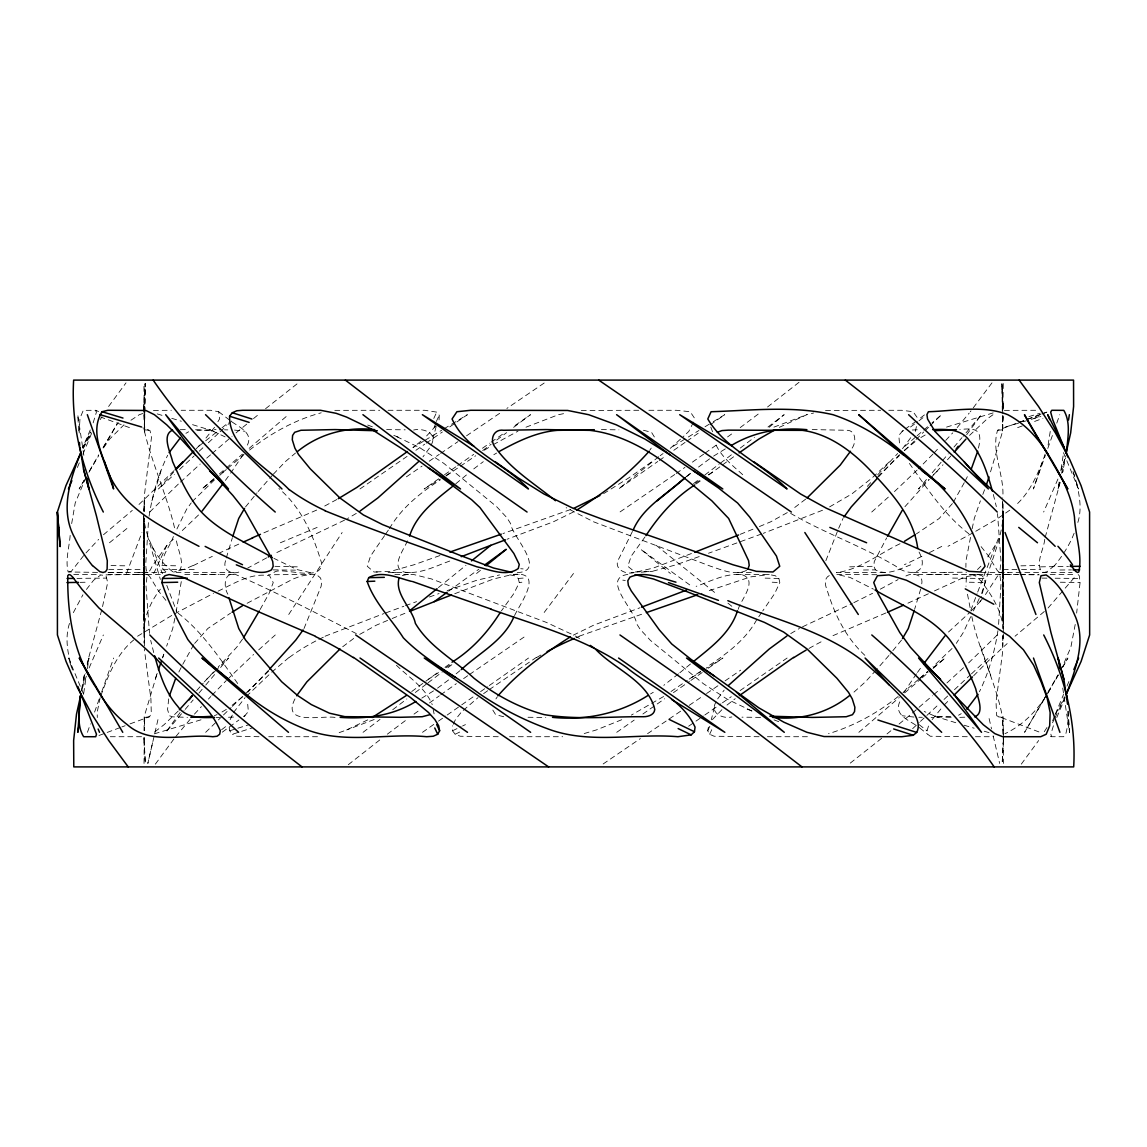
<?xml version="1.0" encoding="UTF-8"?>
<svg xmlns="http://www.w3.org/2000/svg" width="1147" height="1147" viewBox="0 0 1147 1147"><rect width="100%" height="100%" fill="white"/><g stroke="black" fill="none" stroke-linecap="round" stroke-linejoin="round"><path stroke-width="0.75" stroke-dasharray="5 3.75" d="M1003.052 503.949L1003.152 628.9M1003.324 633.933L1002.449 653.546L996.012 701.878L996.686 715.742L1041.834 733.048M1003.267 513.067L1002.908 549.327L1003.08 525.154M143.733 514.788L144.436 646.019L143.834 573.5L143.977 643.051M144.035 763.443L144.192 742.726L145.325 763.443L144.006 737.507M144.063 730.553L144.178 716.646L157.655 671.784M1003.238 514.974L1003.267 511.046L1002.865 573.5L1003.238 514.974C1001.618 542.574 987.553 567.966 982.119 594.82M498.228 736.718L460.348 736.245L455.158 734.252L452.492 730.768L452.549 725.779M1003.267 383.557L1002.98 404.274L1001.976 383.557L1003.195 409.35M181.283 581.615L176.222 611.351M144.78 413.68L144.465 431.358C152.436 465.123 167.634 496.737 175.161 530.502M144.809 411.916L145.311 383.628L144.465 431.358L143.791 404.274L145.139 383.557L144.149 404.274L143.905 383.557M143.705 511.046L144.608 493.454L151.476 437.451L150.013 430.584L142.802 427.86M921.744 583.837C923.736 574.231 912.051 572.324 905.614 576.167M716.101 701.878C709.147 712.832 722.495 719.212 731.829 716.932M143.92 518.243L144.622 597.673L143.877 518.243L144.579 549.327L143.733 573.5L144.608 549.327M431.028 445.122C438.426 433.165 423.128 427.774 413.651 430.025M1068.201 711.097L1067.843 724.718L1065.893 733.679L1063.713 736.718L1051.641 736.718L1048.372 735.499M1003.008 416.117L1002.607 431.358L989.503 475.288M1003.252 549.327L1002.421 525.154L1003.267 549.327L1002.478 573.5L1002.693 525.154L1003.195 549.327L1002.163 573.5M1002.836 416.361L1002.292 432.405L1002.879 416.576M144.551 525.154L143.719 549.327L144.192 621.846L143.92 519.863M1003.281 621.846L1002.65 500.981L1003.209 621.846L1002.507 597.673M144.235 511.333L144.622 500.981M143.791 632.026C144.035 616.426 150.931 601.343 160.351 589.171M439.057 419.888L439.272 415.243L436.735 412.131L424.705 410.282L388.016 410.282M998.607 624.384L1001.016 583.837L999.826 574.418L997.503 576.167L984.212 596.469M148.407 522.616L146.156 557.944C145.44 564.424 145.354 581.228 152.236 566.145L166.889 545.327L174.487 538.015M1054.394 565.614L1047.154 571.665L1043.971 572.511L1041.462 571.722C1035.555 561.7 1043.899 549.456 1044.774 539.119M1078.166 574.547L1079.255 575.722L1080.073 582.576L1076.646 613.1M910.689 564.826C899.951 568.926 886.602 576.324 875.462 569.858L873.799 566.274L874.258 561.557L886.674 537.857M1050.236 431.415L1047.899 446.283M1075.212 624.441L1070.868 647.252L1062.681 666.192M70.153 535.42C69.236 547.535 65.164 559.922 68.146 571.98L98.241 572.396M71.673 523.591L75.2 503.017L84.763 480.206M714.452 707.24L711.255 719.829M165.856 571.722L162.974 569.328C159.533 557.542 169.828 547.148 173.398 536.481M997.933 630.735C994.678 651.74 988.786 672.644 979.423 691.756M149.081 516.265C152.322 495.217 158.186 474.328 167.691 455.244M225.615 560.682C221.686 570.934 233.658 575.851 241.372 570.833M432.706 439.76L436.333 425.895M83.688 693.405L86.068 677.49M87.387 668.644L88.979 658.034L87.229 664.615M1059.857 482.486L1058.079 488.966L1059.412 480.12M1061.032 469.51L1063.441 453.595M81.609 689.089L84.434 674.565M1063.412 469.553L1062.523 472.793L1065.463 458.241M759.07 736.718L714.137 736.245L709.62 734.252L707.728 730.768L708.645 725.779M168.695 698.896L167.562 709.549L169.369 715.742L172.71 716.846L187.477 717.362M978.434 448.104C982.52 431.344 977.904 427.171 959.81 429.609M970.52 537.37L965.989 560.682L965.889 567.335M972.14 528.796L974.29 518.458L980.384 500.838M174.903 618.204L172.724 628.542L166.645 646.162M100.162 697.62L97.122 712.559L97.323 717.52M81.681 691.039L85.509 673.762M87.43 665.031L88.979 658.034M1058.079 488.966L1059.627 481.969M1061.577 473.238L1065.448 455.961M152.594 742.726L147.82 763.443L158.2 718.552M915.306 431.415L917.485 422.096M101.739 609.846L87.172 663.253M102.542 606.591L107.675 582.576L105.997 575.722L100.807 574.934L93.624 580.224L86.383 589.501M1045.189 537.427L1060.158 482.471M899.75 701.878C893.212 715.914 911.335 720.904 919.392 727.757M83.272 679.397L84.591 674.479M247.379 445.122C253.516 432.72 238.82 427.014 231.034 421.221M971.28 610.892L980.112 601.673L981.617 596.54M1077.85 522.444C1082.137 508.895 1079.513 494.472 1075.857 481.08M226.289 557.944L232.397 537.671M920.697 589.056L914.603 609.329M1053.39 725.779L1050.867 734.252L1051.641 736.718M151.92 500.838L161.584 468.908M967.279 736.718L930.289 736.245L927.665 734.252L927.048 730.768L928.568 725.779M69.48 623.423C64.461 638.693 68.046 655.08 72.49 670.034M981.588 593.558L985.087 582.576L984.441 578.475L981.99 575.722L977.875 574.547L913.442 574.36M1045.118 454.112L1033.404 488.966L1045.39 455.201M82.412 687.741L86.34 676.2M89.136 667.955L103.359 634.965M1057.935 479.045L1043.655 512.035M1060.76 470.8L1064.688 459.259M825.869 560.682L838.027 529.885M155.533 678.092L157.885 671.368M162.559 657.934L163.72 654.564M87.444 732.316L90.427 723.872M94.599 712.058L99.359 698.552M101.739 691.799L113.653 658.034M162.702 657.374L163.835 654.177M1047.784 448.448L1052.588 434.942M1056.774 423.128L1059.771 414.684M434.125 427.616L435.788 422.985M126.5 573.5L141.927 532.523M100.75 696.028C108.133 675.54 116.492 654.12 133.798 639.911M970.806 610.376L977.072 593.702M977.703 592.038L999.725 534.961M982.807 494.443L984.613 489.654M93.151 422.856L96.434 412.131L95.344 410.282L83.287 410.354L79.989 418.211L79.014 436.276M838.643 528.323L843.016 518.458M1074.122 533.24L1072.216 537.871A748.188 238.146 -3.8 0 1 1064.215 552.424M1056.803 717.52L1065.133 697.62M1052.616 720.76L1054.681 715.814M1055.355 714.151L1063.57 694.351M1066.997 686.092L1069.735 679.497M77.379 467.503L79.444 462.556M82.885 454.298L91.817 432.849M90.255 429.939L82.727 447.588L90.67 431.932M294.98 698.896C281.001 725.779 322.336 715.241 335.082 717.42M73.351 612.627L82.914 594.791M852.164 448.104C856.465 441.882 856.078 429.709 846.113 430.268L812.105 429.58M1042.336 461.926C1036.013 478.127 1028.257 494.443 1014.851 506.028M407.386 540.796C404.848 548.323 389.263 567.837 404.619 572.181C421.035 574.375 436.405 565.557 451.402 560.467M738.181 609.329C740.432 600.512 758.611 580.282 742.367 574.819C726.151 572.64 710.939 581.242 696.143 586.361M153.727 573.5L166.889 545.327M736.417 574.36L769.236 574.547L775.286 575.722L778.885 578.475L779.817 582.576L774.684 593.558L762.741 610.935M176.939 528.953L186.66 509.182L191.219 502.902M230.189 719.599L232.827 713.964M433.781 418.44L436.735 412.131M453.28 724.244L455.445 719.599L460.994 712.559M707.728 730.768L710.61 724.617M709.62 734.252L712.574 727.972M970.692 616.728L963.322 632.456L956.297 643.367M973.402 610.935L980.226 596.454M1002.851 415.587L1002.607 431.358L1002.363 415.443M436.347 421.436L439.272 415.243M303.998 628.542L321.131 586.318L321.69 581.615L320.529 578.002L317.69 575.565L313.26 574.418L268.398 574.762M1052.516 722.768L1054.079 719.585M1054.867 717.993L1065.018 697.29M509.741 574.833L514.501 575.722L518.286 578.475L519.276 582.576L513.856 593.558L501.368 610.935M82.899 448.119L90.756 432.204M514.544 615.566C520.236 603.351 544.567 571.22 513.77 574.403L519.147 574.418M632.441 531.448L619.265 557.944C612.211 568.338 625.201 575.063 634.262 572.597M693.476 422.096L688.802 431.415L685.189 434.856M178.86 672.042L182 665.877M182.774 664.328L193.843 644.499M964.283 482.672L953.186 502.501M965.071 481.123L969 473.424M1047.67 693.462L1058.108 674.995M1055.512 714.122L1064.703 697.061M83.272 448.391L91.66 432.878M260.125 609.487L269.029 593.558L273.244 582.576L269.531 575.722C249.802 572.367 232.253 584.827 215.034 592.583M1055.813 679.397L1058.394 674.823M1062.71 667.196L1067.886 658.034L1062.466 667.325M84.305 479.962L79.172 488.966L84.491 479.862M89.437 470.973L98.671 454.829M903.936 692.401L916.439 673.848M243.178 454.599L230.647 473.152M1047.139 693.634L1024.586 732.316L1046.795 694.953M1048.043 692.085L1057.964 675.053M88.936 472.292L98.685 455.617M103.13 448.033L118.198 422.268M103.115 447.387L117.309 423.601M214.575 427.272L204.309 440.09M217.887 421.738L219.536 418.985L218.704 411.73L210.661 410.282L181.183 410.282M1048.014 692.86L1051.226 687.483M995.238 545.327L985.933 559.636M1044.272 731.714L1047.082 727.327M100.133 419.673L102.011 416.748M717.678 698.896L724.158 690.107M429.451 448.104L422.956 456.893M288.729 614.477L342.136 532.523M495.92 698.896L497.339 696.788M649.79 450.212L651.224 448.104M1045.519 696.831C1035.54 712.33 1021.776 725.779 1004.987 733.679M233.486 712.559L245.085 697.62M389.349 528.652C401.464 507.92 420.347 492.766 440.276 479.933M756.776 619.624C745.364 640.499 725.793 654.364 706.48 667.296M758.769 616.728L761.737 612.383M384.575 535.62L370.538 556.051L367.241 566.274L373.994 571.98L377.377 572.081M385.521 534.244L388.36 530.1M103.646 447.688L109.61 439.115L123.976 424.82M902.503 448.692L913.413 434.125M180.079 712.516L165.813 732.316L184.065 710.71M242.504 639.18L236.698 647.252L218.231 666.981M644.972 536.997L631.266 556.051L627.796 566.274L634.893 571.98L652.256 571.349L675.97 564.826L702.05 555.564M917.485 672.4L921.672 666.593M225.4 480.407L229.601 474.6M155.347 764.131L174.731 737.879M991.983 382.869L970.319 411.759M194.646 643.41L207.922 628.427L230.561 613.143M904.926 506.716L929.357 479.432M966.663 434.756L981.416 414.684L963.107 436.29M952.383 503.59L939.092 518.573L916.439 533.857M1021.303 764.131L1038.652 740.518M108.592 406.482L126.012 382.869M573.5 573.5L542.66 614.477M932.153 719.599L943.049 706.323M83.674 555.564L71.315 571.349L68.146 571.98M245.515 506.931L257.014 492.852M901.528 640.069L890.043 654.148M971.81 616.498C978.778 650.75 996.428 683.555 1002.521 717.42L997.704 716.732M980.112 601.673L983.18 597.773M175.821 736.56L190.058 719.398M957.128 427.602L969.215 413.078M435.96 425.809L425.709 436.921M185.212 709.362L193.198 699.899M198.904 693.146L204.61 686.393M205.743 685.046L214.876 674.25M220.582 667.497L228.568 658.034L217.557 668.715M926.489 479.503L918.489 488.966L928.597 479.374M932.21 472.75L941.372 461.954M942.519 460.607L948.239 453.854M953.96 447.101L961.96 437.638M258.147 491.518L272.14 475.561M888.911 655.482L877.312 668.787M85.996 552.926L98.656 539.377M196.696 690.58L203.263 683.125M204.352 681.892L213.557 671.956M878.588 476.894L899.42 454.714M173.527 472.22L158.601 488.966L174.33 474.356M712.387 719.599L722.252 709.348M876.122 670.106L865.541 681.719L853.784 692.286M196.295 448.692L203.205 441.323M273.33 474.227L285.273 461.682L295.496 453.051M867.318 486.385L870.788 482.529M877.699 474.801L897.671 453.509M930.504 478.227L943.006 464.764M947.465 459.789L950.791 456.062M192.137 501.64L214.46 479.933M268.369 670.436L247.695 692.286M980.9 566.145L977.459 569.586M194.445 714.122L201.442 706.595M208.453 699.053L210.79 696.53M211.951 695.283L226.317 680.544M932.841 454.226L918.331 468.851M934.002 452.979L938.69 447.947M945.702 440.405L952.727 432.878M1048.057 608.01L1076.603 574.934M198.531 514.974L179.563 533.14M948.497 632.026L970.176 612.039M969.559 435.387L986.893 419.099L995.051 413.278M944.153 705.075L950.275 698.867M973.645 675.755L991.911 657.346M174.072 470.614L137.511 505.899M149.727 512.035L179.19 483.245M997.288 634.965L965.258 666.149M952.053 648.485L933.027 666.708M227.536 679.339L253.602 654.464M246.333 696.401L270.448 673.375M917.098 470.055L893.456 492.536M205.671 732.316L217.127 721.176M218.403 719.929L222.217 716.215M223.493 714.982L231.12 707.556M232.397 706.323L245.128 693.935M246.404 692.702L269.316 670.422M206.546 679.397L216.339 669.905M877.77 476.579L899.463 455.545M904.567 450.585L914.761 440.677M916.037 439.444L923.693 432.018M924.969 430.785L928.798 427.071M930.074 425.824L941.558 414.684L932.052 422.885M178.172 711.097L164.035 724.718L152.436 733.679M463.216 710.423L478.041 697.62M670.249 448.377L683.985 435.989M933.644 474.571L937.443 470.973M889.24 461.926L871.935 478.07L851.705 494.027L828.736 507.39M912.639 728.66L919.177 722.567M920.482 721.348L938.776 704.301M944.01 699.441L947.924 695.785M954.462 689.691L970.147 675.081M971.452 673.863L988.442 658.034M179.563 469.481L193.972 456.09M199.205 451.215L203.134 447.559M208.381 442.699L218.862 432.949M220.167 431.731L226.719 425.652M228.024 424.433L233.271 419.558M1044.329 611.48L1015.052 636.227M271.739 672.185L289.144 657.346M946.935 682.938L963.953 667.353M180.495 482.055L200.166 464.062M103.488 534.746L132.306 510.386M258.706 649.876L275.28 634.965M871.734 512.035L888.337 497.124M219.737 475.317L226.317 469.553L219.521 474.944M919.822 678.25L927.751 671.325M242.834 696.659L230.862 706.265M904.295 450.341L916.295 440.735M904.911 446.283L915.765 436.921M917.127 435.745L930.69 424.046M912.453 712.975L932.396 695.77M933.73 694.623L940.368 688.888M206.732 458.112L210.733 454.671M212.066 453.524L232.052 436.319M214.045 478.514L201.886 488.966L214.102 479.26M219.45 473.869L224.855 469.238M226.203 468.076L242.418 454.14M249.171 448.348L288.37 414.684M858.859 732.316L899.32 697.491M904.711 692.86L920.898 678.924M922.245 677.762L931.694 669.647M933.041 668.486L945.171 658.034L933.171 667.654M918.503 679.397L903.004 692.53M227.68 468.392L244.024 454.556M769.121 427.301L784.175 414.684L767.185 427.602M342.709 646.75L354.781 637.632M805.667 499.131L792.247 509.368M455.818 483.733L466.858 474.614M456.119 673.834L459.99 670.637M678.508 673.834L663.812 685.318M679.813 672.773L692.759 662.134M236.038 432.878L246.791 424.075M253.501 418.583L260.211 413.078M265.588 408.69L299.066 382.295M109.481 542.76L128.235 527.405M658.736 456.707L618.52 488.966L657.805 461.495M881.656 738.31L848.25 764.705M887.018 733.922L892.38 729.521M899.076 724.029L911.134 714.122M686.723 476.607L690.766 473.31M476.55 573.5L480.593 570.202M438.398 587.579L465.969 565.342M420.978 441.165L412.934 447.588L423.53 441.194M919.837 678.336L927.837 671.927M249.587 450.054C270.764 433.279 295.037 419.802 321.217 412.791M924.439 414.899L917.629 420.16M198.761 446.283L204.238 441.925M205.614 440.835L220.683 428.849M222.059 427.759L228.913 422.311M222.317 732.159L238.92 719.986M348.287 764.705L381.736 738.41M473.754 468.908L483.288 461.682M799.029 382.295L765.508 408.59M448.577 679.956L436.19 689.146M698.523 467.044L710.925 457.854M919.019 420.791L924.296 416.648M685.992 476.794L691.067 472.851M726.997 705.09L735.227 698.681M221.615 729.736L226.92 725.635M898.144 696.516C877.512 713.047 853.87 726.051 828.521 733.679M363.054 732.316L380.015 719.398M392.733 709.706L406.87 698.939M415.357 692.487L426.67 683.87M428.075 682.795L442.212 672.027M447.875 667.726L453.524 663.425M693.548 483.575L699.211 479.274M704.875 474.973L719.026 464.205M720.445 463.13L731.772 454.513M740.274 448.061L754.439 437.294M387.342 734.18L406.984 719.398M482.686 450.599L491.131 444.262M496.751 440.032L506.601 432.648M513.627 427.358L530.502 414.684L513.024 426.899M740.202 427.602L759.888 412.82M411.73 691.512L439.387 671.325M916.209 421.221L905.427 428.892M244.168 716.459L248.369 711.584L247.494 701.878M902.818 430.713L898.804 435.416L899.649 445.122M708.703 474.958L721.148 465.926M722.524 464.922L734.926 455.832M910.503 426.999L917.6 421.824M448.649 591.192L478.858 569.213M660.17 455.674L663.052 453.581M703.627 454.183L690.766 463.316M705.032 453.165L717.707 444.032M727.556 436.935L733.177 432.878M413.995 714.122L421.021 709.047M429.451 702.968L439.287 695.856M440.692 694.838L456.334 683.684M444.993 667.296L450.585 663.253M696.2 483.905L701.763 479.933M483.618 693.634L487.79 690.652M489.196 689.662L536.423 657.346M651.539 461.926L628.542 478.07L602.978 494.027M438.728 478.786L424.161 488.966L440.233 479.073M444.563 474.715L456.205 466.585M457.667 465.567L473.697 454.37M482.428 448.262L489.712 443.172M491.174 442.154L504.279 433.007M659.253 460.477L665.074 456.406M673.805 450.298L685.447 442.154M686.895 441.136L700 431.989M710.179 424.863L724.732 414.684L712.588 422.125M463.603 678.608L467.962 675.569M469.41 674.551L527.118 634.965M422.497 732.316L437.021 722.137M438.469 721.119L445.739 716.029M447.187 715.011L460.262 705.864M461.711 704.846L473.338 696.702M480.593 691.612L487.862 686.523M489.31 685.505L528.538 658.034M616.728 732.316L634.176 720.101M642.894 713.993L664.715 698.738M673.447 692.63L689.433 681.433M690.895 680.415L702.523 672.285M708.344 668.214L722.897 658.034L706.566 668.257M674.766 474.485L619.896 512.035M676.214 473.467L684.945 467.374M1009.733 510.2L997.273 518.831L974.477 532.007M359.957 488.966L407.056 456.406M415.888 450.298L424.705 444.19M426.182 443.172L442.369 431.989M449.739 426.899L467.388 414.684L443.186 429.308M688.644 726.209L694.523 722.137M695.985 721.119L703.34 716.029M704.803 715.011L720.976 703.828M722.438 702.81L731.256 696.702M740.073 690.594L787.1 658.034M717.907 685.791L705.018 694.58M725.033 680.902L740.69 670.149M406.382 476.851L422.067 466.098M429.193 461.209L439.229 454.37M446.097 475.948L458.943 467.173M700.573 671.325L688.774 679.397L700.645 671.97M544.18 383.026L506.859 408.432M460.334 466.227L475.675 455.775M671.024 691.512L687.297 680.415M603.15 763.974L640.37 738.568M680.615 711.197L647.568 733.679M689.232 705.333L703.584 695.555M440.663 453.395L457.925 441.667M466.542 435.803L499.662 413.321M130.93 420.232L139.274 414.712L143.963 413.121M428.175 679.397L438.498 672.601M445.853 667.755L451.746 663.869M829.295 575.565C824.148 577.988 824.808 584.712 826.815 589.056C834.5 614.434 846.085 638.463 866.028 656.385M137.583 636.227L172.953 614.735M713.606 456.105L725.893 448.52M433.509 690.895L421.236 698.48M695.24 483.288L701.089 479.489M708.416 474.758L714.266 470.973M663.597 696.516L631.337 715.097M356.287 513.397L347.555 518.573M484.407 450.198L491.748 445.581M493.21 444.663L518 431.172M790.727 633.603L799.459 628.427M226.303 709.434L219.98 713.19M359.714 634.391L376.273 625.201L390.568 619.151M787.301 512.609L770.741 521.799L756.317 527.849M920.855 437.566L927.192 433.81M446.068 475.475L453.366 470.973M673.131 446.283L686.795 437.925M688.315 436.993L698.939 430.483M705.004 426.77L711.068 423.057M425.035 440.276L441.681 430.225M650.521 693.949L653.288 692.286M493.827 454.714L496.608 453.051M746.539 570.374C734.983 576.066 721.621 569.772 710.351 566.145L593.572 521.799L566.174 507.691M779.315 427.344L806.757 414.712L813.624 413.006M958.562 715.212L961.243 713.678M185.929 433.322L188.61 431.788M130.027 723.886L149.583 716.732L151.289 713.305L150.917 698.896L144.321 648.987M336.831 499.504L323.096 506.888M1040.2 414.612L997.589 430.268C990.822 451.301 1004.93 476.349 1002.722 498.013M972.971 532.853L947.996 546.316M900.037 543.735C879.204 553.628 859.92 569.701 836.45 572.64L885.283 572.468M174.473 613.889L213.5 593.357M573.701 511.834L553.399 521.799L507.103 539.233M573.314 635.166L593.616 625.201L639.954 607.767M266.706 557.843L247.752 568.023M880.294 589.157L898.058 579.608M247.135 603.265L293.13 578.977L300.729 576.167L310.536 574.36M344.501 520.179L274.42 553.686M802.513 626.821L852.293 603.422M367.671 719.915L346.695 729.922L336.3 733.679M853.855 602.648L872.58 593.314M525.986 427.2L558.374 414.712L566.503 413.078M455.158 734.252L460.936 731.456M452.492 730.768L461.123 726.668M462.571 725.979L465.438 724.617M928.367 593.773L906.689 603.738M934.447 590.92L964.928 576.912L977.875 574.547M316.687 510.071L262.09 533.599M621.717 719.728L596.397 729.922L583.766 733.679M885.842 612.985L831.661 636.227M192.782 565.614L184.352 569.256L173.613 572.081M822.499 510.257L763.257 533.355M280.355 542.76L317.131 527.405M392.159 618.505L406.482 612.684M325.045 636.227L383.987 613.559M740.188 534.33L754.712 528.495M214.432 715.642L217.084 714.595M454.742 593.716L493.554 578.977L511.949 574.633M901.986 431.258L903.75 430.584M243.436 716.416L245.186 715.742M374.18 719.527L346.695 729.922M691.44 553.528L653.432 568.023L635.037 572.367M773.924 427.128L806.757 414.712M1034.006 418.44L1040.673 415.917M570.589 509.512L502.916 533.584M98.986 735.499L105.524 733.048M107.158 732.446L120.22 727.556M121.854 726.94L125.123 725.721M1041.849 413.995L1048.458 411.515L1042.006 413.924M1019.239 422.44L1040.386 414.54M1034.608 421.436L1042.938 418.34M385.65 612.942L403.83 606.276M761.579 533.972L708.488 553.255M1017.633 427.616L1022.264 425.938M405.421 605.688L416.562 601.645M579.092 636.227L642.994 613.788M429.379 597.014L439.072 593.544M447.144 590.648L476.837 580.224L499.547 574.934M439.918 555.564L413.795 564.826L390.611 571.349L373.994 571.98M709.262 590.648L750.525 576.912L769.236 574.547M229.185 727.442L229.715 730.768L232.44 734.252L252.039 727.972M402.296 575.565L407.4 574.418L414.124 574.633L431.587 578.977L546.33 622.391L573.758 635.166M229.715 730.768L236.239 728.718M237.859 728.202L249.272 724.617M201.012 719.8L153.053 734.209M946.547 427.1L993.144 412.906M1028.945 416.59L1040.229 413.192M1031.21 419.358L1040.874 416.49M1005.489 426.999L1021.561 422.225M1023.167 421.752L1026.379 420.791M143.791 429.781L149.468 430.268M997.589 430.268L1003.281 429.781M149.583 716.732L144.766 717.42L144.178 716.646M165.885 600.368L158.687 591.264L149.483 576.167L147.16 574.418L146.042 586.318L149.511 633.416M981.115 546.632L988.298 555.736L997.503 570.833L999.826 572.582L1000.944 560.682L997.517 513.584M519.276 582.576L521.885 582.217M627.853 574.418C600.397 578.36 636.255 611.537 636.37 623.351L640.198 629.388L650.435 640.384L703.355 683.684L727.37 699.297L753.837 711.886M518.286 578.475L523.132 578.088M641.259 572.21L652.256 571.349M513.211 574.532L517.268 574.403L513.369 574.461M631.251 572.64L633.775 572.468M950.605 716.818L931.135 717.42M1009.131 574.403L969.889 574.418L967.71 575.565L966.29 578.002L966.003 586.318M912.266 430.01L918.718 429.738M228.468 717.262L236.526 716.932M959.81 717.362L966.376 717.133M196.94 430.225L216.037 429.58M356.33 633.603C316.644 613.344 276.642 592.368 235.909 574.633C223.651 571.235 223.436 586.977 227.852 594.203M790.684 513.397C824.521 533.183 861.971 546.044 895.721 566.145C910.36 578.217 930.618 572.511 918.704 551.42M1004.399 410.368L1037.662 410.282M273.932 572.511C280.7 565.758 322.049 583.45 321.619 563.163C313.26 535.348 301.604 507.82 278.907 488.55M849.683 566.847L873.799 566.274M153.411 410.425L171.347 410.282M80.089 582.346L86.685 582.217M1020.902 565.829L1039.297 565.514M631.065 572.64L632.398 572.625M913.442 572.64L966.591 572.195M825.525 410.44L880.652 410.282M180.28 429.709L187.262 429.609M1040.515 566.847L1068.517 566.446M944.11 572.554L946.59 572.511M216.152 717.42L219.679 717.377M106.054 574.862L140.536 574.461M863.49 570.002L875.462 569.858M751.314 572.554L736.417 572.64M581.271 410.44L639.166 410.282M517.268 572.597C547.707 571.364 511.39 535.362 510.644 523.649L506.816 517.612L496.594 506.616L443.746 463.316L419.759 447.703L394.109 435.43M76.992 578.375L106.642 578.088M1003.224 569.658L1019.884 569.5M1021.547 569.486L1039.87 569.328M1059.9 570.002L1071.441 569.916M334.809 410.354L379.686 410.282M147.619 574.36L108.262 574.461M137.855 574.403L161.383 574.375M233.544 574.36L181.384 574.518M394.855 574.418L410.569 574.36M999.381 572.64L1008.571 572.611M73.752 574.532L100.047 574.475M981.058 572.64L1072.144 572.482M200.653 574.461L218.776 574.418M141.525 736.718L108.248 736.718M648.858 410.282L676.343 410.282L690.207 411.73L695.039 418.985M888.782 410.282L901.771 410.282L913.127 411.73L918.217 418.985M138.084 572.64L147.619 572.64M233.544 572.64L175.749 572.511C189.011 567.937 174.961 546.044 176.452 537.37M258.993 736.718L236.927 736.245L232.44 734.252M268.742 736.718L319.038 736.718M509.54 736.718L562.647 736.718M767.4 736.718L810.685 736.718M975.466 736.718L993.431 736.718M410.569 572.64L385.822 572.324M108.033 572.511L167.462 572.64M1018.364 574.418L999.381 574.36M1020.644 574.418L1038.723 574.461M1050.222 574.489L1074.882 574.532M928.21 574.418L946.332 574.461M1006.449 574.461L1018.235 574.59M108.865 572.554L128.235 572.625M386.625 429.623L405.206 429.824M760.561 717.377L741.98 717.176M108.779 569.342L143.762 569.658M528.036 717.276L545.786 717.42M162.974 569.328L194.804 569.658M1041.992 578.102L1046.939 578.145M1055.183 578.231L1079.886 578.475M392.575 572.511L396.188 572.554M1019.97 574.618L1039.182 574.848M273.23 569.873L295.453 570.145M952.627 578.088L984.441 578.475M918.819 717.262L922.346 717.305M601.386 429.58L618.921 429.867M876.838 574.733L836.45 574.36L849.984 577.414L873.441 589.157M111.03 565.571L126.07 565.829M1060.315 582.217L1080.073 582.576M161.899 565.514L177.728 565.829M195.549 429.724L211.908 430.67L225.113 436.878M274.907 566.317L297.288 566.847M969.287 582.217L985.087 582.576M778.885 578.475L763.314 578.088M224.439 429.81L227.809 429.896M234.518 430.082L245.071 431.258M951.264 717.162L935.278 716.33L924.224 711.47M913.987 717.061L902.101 715.742M772.218 582.217L779.817 582.576M520.724 568.726L523.132 568.912M310.536 572.64L297.016 569.586L273.932 558.36M643.453 430.268L651.51 432.304L654.665 437.451M503.734 716.732L495.662 714.696L492.493 709.549M622.792 580.153L625.273 580.439M971.194 574.36L975.782 576.167L980.914 580.855C991.553 594.791 1001.646 610.491 1003.123 628.427M964.097 725.219L974.161 728.216M984.226 731.213L990.936 733.22M157.196 413.895L163.677 415.845M192.538 424.662L214.317 431.358M171.72 418.297L181.341 421.25M955.795 722.725L932.855 715.642M129.439 427.616L100.821 417.107M774.039 719.872L782.111 722.983M367.714 425.035L374.065 427.473M393.794 435.373L400.031 437.867M747.127 709.133L753.378 711.627M172.824 571.765C156.479 559.449 146.156 538.732 143.891 518.573M575.206 635.954L580.855 639.309M689.734 584.913L640.786 549.327L670.436 573.5M701.247 593.286L705.563 596.44M919.077 724.617L927.048 730.768M218.704 411.73L229.658 420.16M919.751 727.972L927.665 734.252M656.184 545.327L715.513 593.142M727.929 603.15L732.058 606.491M396.418 665.289C409.006 677.447 425.465 687.756 432.233 704.674M742.697 474.672C732.245 465.18 720.158 455.918 714.925 442.326M968.857 533.799C943.694 514.243 926.274 487.231 908.066 461.567M178.143 613.201C203.32 632.757 220.783 659.769 239.035 685.433M83.659 694.351L68.505 658.034L72.304 669.862M1063.47 452.649L1078.553 488.966L1073.52 473.023M151.734 545.327L162.415 573.686M166.802 585.357L176.853 612.039M710.81 427.071L712.617 431.932M980.441 646.162L991.639 678.092M1073.019 471.417L1075.442 479.503M147.246 534.961L160.351 579.436M993.316 494.443L996.342 506.616M153.727 652.557L150.687 640.384M989.101 718.552L991.538 728.918M993.159 735.815L999.654 763.443M433.15 709.405L434.096 713.878M967.48 594.203L970.477 609.63M1062.739 688.1L1069.477 732.316L1068.517 716.402M83.86 455.359L77.738 414.684L78.756 432.433M1067.9 711.312L1069.477 732.316M144.823 573.5L143.733 514.974M143.977 409.551L144.766 432.405L143.791 404.274L144.737 428.448M1002.363 500.981L1003.267 525.154L1002.392 597.673L1003.281 573.5L1002.363 549.327M143.791 404.274L143.92 407.787M1002.808 413.809L1001.919 383.643L1002.335 413.68M1003.181 628.642L1003.166 597.673L1003.295 632.212M1003.123 716.646L1003.367 737.507M1003.381 739.256L1002.177 763.443L1003.195 742.726L1003.424 763.443M193.255 565.586A749.722 159.906 -14.4 0 1 212.324 556.367M218.36 553.528A749.722 159.906 -14.4 0 1 240.01 543.563M289.259 657.446A245.042 191.105 13.6 0 1 317.275 640.212M318.823 639.424A245.042 191.105 13.6 0 1 325.16 636.37M536.567 657.546A244.655 183.305 -23.4 0 1 544.065 653.26M575.952 637.789A244.655 183.305 -23.4 0 1 579.192 636.456M808.993 648.442A244.44 126.6 -44.8 0 1 823.79 640.442M941.759 546.402A749.292 174.172 -13.4 0 1 928.095 553.27M921.901 556.324A749.292 174.172 -13.4 0 1 904.409 564.697M991.295 658.464A244.44 36.03 -52.2 0 1 1007.166 643.596M1061.549 556.381A748.188 238.146 -3.8 0 1 1054.566 565.614M144.006 597.673L143.992 621.846L144.006 597.673M144.278 525.154L144.508 573.5L144.278 525.154M1002.879 635.667L1002.664 646.019L1002.937 635.667M144.321 500.981L144.078 511.333L144.321 500.981M1003.252 597.673L1002.578 621.846L1003.295 597.673L1002.378 573.5L1003.267 597.673M144.508 597.673L143.762 621.846L144.508 597.673M144.106 737.55L143.963 742.726L144.078 737.55M144.694 718.552L144.321 730.639L144.694 718.552M1003.324 404.274L1003.138 409.551L1003.324 404.274M144.608 573.5L143.748 597.673L144.465 621.846L143.762 597.673L144.608 573.5M98.599 411.501L95.344 410.282L98.642 411.515M1003.467 742.726L1002.607 718.552L1003.424 742.726"/><path stroke-width="1.5" d="M155.218 657.346C175.95 682.279 207.191 700.33 220.296 730.768L219.679 734.252L217.07 736.245L212.84 736.718C184.739 733.621 151.074 745.55 127.346 724.718C114.241 714.825 103.918 701.763 95.975 687.483C73.58 654.822 67.329 614.319 67.745 575.722L68.82 574.547L70.383 574.934L72.548 576.912L82.125 589.501L98.972 608.01L132.02 636.227M1070.38 564.826L1075.671 571.349L1077.52 572.468L1078.84 571.98C1082.524 553.944 1075.169 535.262 1074.467 517.068C1069.219 478.672 1041.49 448.147 1024.457 414.684L1067.814 488.966L1057.577 470.973M1066.337 453.409C1067.484 439.43 1071.284 423.057 1063.814 410.354L1051.77 410.282L1050.666 412.131L1052.788 419.888L1067.914 457.051M411.544 581.386C398.066 578.016 382.008 570.159 368.732 577.672L367.169 581.486C374.266 602.462 391.5 619.165 403.328 637.818C425.465 660.328 453.997 675.01 479.26 693.591C500.465 708.129 523.505 719.972 547.649 728.789C589.214 744.604 634.793 733.091 677.906 736.718L691.168 734.869L694.451 731.757L695.053 727.112C682.121 698.681 649.704 686.451 626.577 667.497C585.83 638.592 537.011 625.66 490.572 609.129M78.656 727.012L77.867 732.316L80.505 695.555C79.831 708.946 76.075 724.718 83.645 736.718L95.717 736.718L96.491 734.252L77.896 686.48M1068.56 419.988L1069.362 414.684M353.462 657.346L410.626 697.62L428.591 712.559L434.914 719.599L438.684 725.779L439.616 730.768L437.724 734.252L433.222 736.245L426.655 736.718C387.227 732.933 345.362 744.288 307.324 729.922C285.861 721.649 265.688 710.065 247.824 695.555C227.206 677.59 204.653 661.188 187.793 639.467C178.129 621.072 168.251 602.419 161.913 582.576L162.544 578.475L164.996 575.722L169.111 574.547L182.058 576.912L249.788 608.01L315.425 636.227M324.988 510.773C375.026 530.975 425.967 548.825 476.822 566.776C489.826 569.572 506.185 577.242 518.286 568.525L519.261 564.424L513.842 553.442L479.948 507.533L471.646 499.748L406.196 451.445L370.667 428.691L346.566 417.078L336.171 413.321L320.529 410.282L242.619 410.282L236.798 410.755L232.311 412.748L229.586 416.232C228.87 448.205 269.789 469.109 289.087 489.654M80.935 694.336L76.505 714.122L73.637 740.518L73.781 766.899L1073.692 766.899C1076.244 721.133 1064.473 675.569 1043.713 634.965M1066.194 452.664L1070.667 432.878L1073.606 406.482L1073.549 380.101L73.637 380.101C70.928 425.838 82.584 471.431 103.316 512.035M169.426 695.727L175.735 678.207M977.703 451.273L971.366 468.793M914.13 610.878L908.295 628.542L902.474 638.578M232.87 536.122L238.719 518.458L244.555 508.422M986.42 484.866L988.986 476.894M158.458 669.69L161.383 661.289M675.97 582.174C661.403 578.203 644.772 570.604 629.932 577.142L627.796 580.726L628.37 585.443L631.28 590.949L659.324 629.932L671.726 643.983L690.709 659.109L758.898 707.885L783.831 722.18L806.886 732.288L824.033 736.546L901.9 736.718L913.256 735.27L916.711 732.417C921.041 724.187 915.378 715.169 911.005 708.229C896.882 690.652 879.577 675.827 862.702 660.959C823.345 630.19 773.365 619.065 727.843 600.684M1066.323 694.437C1075.183 670.178 1086.094 642.764 1075.657 617.258C1068.846 601.558 1060.66 584.827 1046.179 574.934L1040.989 575.722L1039.311 582.576L1050.924 632.456L1063.914 679.397L1067.542 704.186M80.921 452.319C70.297 479.131 59.443 510.501 74.756 537.871A750.052 238.275 3.8 0 0 92.42 565.614M236.296 564.826C247.035 568.926 260.383 576.324 271.524 569.858L273.187 566.274L272.728 561.557L270.448 556.051L244.77 510.429L232.913 495.504L181.126 439.115L166.731 424.82L154.444 414.712L145.855 410.454L107.861 410.282L102.054 411.73C86.814 436.147 109.022 464.764 113.582 488.966L87.33 414.684M1073.836 669.59L1078.624 658.034M68.433 488.966L71.874 480.708M409.551 536.122C416.519 513.971 435.803 499.877 453.065 486.013M737.464 610.878C730.309 633.603 710.265 647.754 692.759 662.134M513.77 617.115C503.691 640.643 479.217 652.93 461.28 669.576M633.23 529.885C643.195 506.773 667.067 494.4 684.659 477.898M399.084 578.002C394.382 593.917 412.246 608.297 415.372 623.351C429.164 646.707 454.47 659.969 473.84 678.092C494.644 694.509 518.444 707.642 544.108 714.595C576.812 720.144 610.519 716.402 643.553 716.732C648.141 716.703 654.249 714.939 654.765 709.549C648.184 680.831 613.444 668.744 595.379 648.987M747.916 568.998L749.22 565.385L748.575 560.682L728.646 518.458L711.857 500.838L673.246 468.908C648.887 450.312 620.771 433.824 589.816 430.354L545.671 429.58L503.619 430.268C492.88 428.677 489.138 441.079 495.819 448.104C511.419 469.797 535.004 484.077 555.478 500.709M1066.366 693.949L1081.119 661.36L1089.65 634.965L1089.593 512.035L1081.062 485.64L1069.621 459.259L1055.398 432.878L1038.522 406.482L1019.124 380.101M80.749 453.051L65.938 485.64L57.379 512.035L57.422 634.965L66.01 661.36L77.494 687.741L91.774 714.122L108.721 740.518L128.206 766.899M259.322 610.935L243.465 637.832M887.549 536.309L902.202 510.429M296.629 695.727L306.894 681.834L340.028 648.987M850.501 451.273L840.192 465.166L807.015 498.013M978.033 694.379L966.835 709.133M169.096 452.621L180.323 437.867M303.095 629.947L295.797 640.069L269.516 669.16M843.92 517.053L851.232 506.931L877.412 478.213M500.321 612.383C487.805 632.212 472.077 649.718 452.004 662.192M189.255 699.799L192.309 695.555L179.348 709.807M645.962 535.62C658.894 515.72 674.751 497.855 694.81 484.909M923.779 663.697L944.899 635.954M223.292 483.303L202.116 511.046M956.125 449.094L958.232 446.226M498.056 695.727C518.501 672.228 544.223 653.403 570.46 636.8M649.073 451.273C628.585 474.758 602.835 493.597 576.568 510.2M175.821 469.653L193.829 451.101M954.247 452.205L965.917 439.115M972.484 676.945L954.003 695.168M175.305 469.381L182.703 461.926M418.655 461.567L377.779 498.013L360.043 511.046M728.445 685.433L769.264 648.987L786.985 635.954M657.102 500.838L685.376 477.711M485.984 565.801L506.2 549.327L484.608 565.027M409.45 610.935L437.021 588.698M471.489 560.897L490.787 545.327L505.483 539.85M409.708 611.394L434.254 601.673L447.201 592.239M407.443 451.531L356.832 487.446L338.279 498.687M849.483 695.612C827.876 713.248 800.047 720.646 772.347 717.334M297.647 451.388C319.282 433.767 347.111 426.354 374.825 429.666M739.385 695.627L793.652 657.346M406.282 695.555L372.158 717.506M739.112 452.864L758.784 439.115L774.928 429.867M232.052 612.226L242.476 605.745M904.524 541.255L914.948 534.774M499.375 451.388C517.326 441.48 536.524 432.032 557.256 430.354L594.332 429.709M647.754 695.612C619.394 713.577 585.888 720.689 552.51 717.348M415.859 701.462C393.163 715.642 366.438 719.312 340.114 717.362M731.284 445.538C753.995 431.745 780.562 427.085 806.929 429.681M268.24 557.012L271.337 555.349M717.334 432.304L721.965 430.584L728.345 430.154L802.37 430.354C828.464 433.738 850.988 450.513 868.91 468.908C890.588 491.991 913.198 515.318 917.715 548.151M429.853 714.696L422.168 716.732L400.246 717.291L344.817 716.646L329.433 713.19L311.281 704.559L297.733 695.612L281.646 681.719L245.558 640.069L238.762 628.542L228.884 597.63M573.916 508.279L599.91 495.533M903.549 605.157L887.477 612.283M252.283 537.871L260.455 534.316M738.568 534.975L694.724 552.266M434.254 601.673L451.588 594.935M686.666 590.045L641.574 607.164M461.252 556.682L490.787 545.327M697.749 594.705L646.335 612.627M449.81 552.094L501.253 534.172M935.163 430.67L956.426 429.623M212.009 716.33L190.846 717.348M172.595 430.154C161.283 434.899 170.688 452.864 172.595 461.567C180.28 478.829 188.065 496.565 200.453 511.046C219.995 532.28 247.895 543.291 272.413 557.585M974.577 716.846C985.201 713.162 977.23 696.759 975.782 688.96C969.172 671.812 960.899 655.023 950.031 640.141C931.077 615.996 900.639 605.157 875.003 589.988M367.169 581.486L374.825 581.171M161.913 582.576L177.699 582.217M368.732 577.672L384.331 577.342M66.927 582.576L78.455 582.375M1070.165 566.417L1080.044 566.274M162.544 578.475L187.291 578.174M67.1 578.475L73.695 578.418M1073.09 569.901L1079.671 569.858M932.697 429.609C945.831 429.107 961.157 428.591 969.516 440.792C981.947 454.958 987.424 473.51 992.442 491.26M214.489 717.391C201.342 717.893 186.015 718.395 177.627 706.208C165.182 692.057 159.648 673.504 154.616 655.74M377.349 430.785L334.967 429.58L300.958 430.268L294.679 432.304L292.614 435.416L292.284 439.76L294.879 448.104L298.564 454.599L310.235 468.793L339.971 498.013L363.441 514.974L382.582 524.609L461.022 555.736L493.554 568.023L511.949 572.367M769.823 716.201L812.219 717.42L846.228 716.732L852.493 714.696L854.544 711.584L854.873 707.24L852.264 698.896L848.551 692.401L836.866 678.207L807.072 648.987L783.587 632.026L764.432 622.391L685.963 591.264L653.432 578.977L635.037 574.633M99.789 414.583L141.583 426.999M102.054 411.73L122.987 418.053M229.586 416.232L249.157 422.383M916.711 732.417L877.885 720.001M232.311 412.748L251.924 419.028M893.642 728.947L913.256 735.27M829.84 527.405L866.616 542.76M694.451 731.757L669.059 719.384M678.135 728.56L691.168 734.869M198.976 546.316C161.526 526.588 116.621 506.845 104.678 461.926M965.258 588.87L993.804 604.24M732.374 446.283L679.698 414.684L787.028 488.966C762.64 463.517 726.08 449.939 707.785 418.985L711.083 411.73C751.428 410.483 793.323 405.508 833.037 414.712C866.917 426.024 896.079 447.244 922.346 470.973C954.548 493.654 974.405 529.254 985.029 566.274L980.441 571.98L969.014 571.349L826.457 508.279L800.635 494.027L754.095 461.926M473.897 446.283L422.368 414.684L528.466 488.966C505.153 463.646 467.044 451.273 452.061 418.985L456.907 411.73L470.757 410.282L567.622 410.454L588.726 414.712L616.297 424.82L645.044 439.115L669.963 454.829L718.352 487.891L737.621 503.017L749.679 517.068L776.447 556.051L779.745 566.274L772.992 571.98L756.375 571.349L733.191 564.826L601.257 518.831L573.056 508.279L544.008 494.027L518.458 478.07L495.475 461.926M693.634 470.973L722.825 488.966L616.599 414.684L669.963 454.829M671.554 699.412L724.847 732.316L618.591 658.034M455.531 677.447L424.232 658.034L530.631 732.316M714.337 676.027L686.523 658.034L784.304 732.316L736.388 692.171M428.089 467.603L460.521 488.966L362.925 414.684M527.075 512.035L413.881 432.878L345.362 380.101M619.953 634.965L733.291 714.122L801.968 766.899M598.705 380.101L791.344 512.035M548.639 766.899L355.685 634.965M360.029 658.034L467.517 732.316M590.289 645.403L594.103 648.084M302.019 766.899C248.899 725.793 196.997 682.838 149.784 634.965M845.31 380.101C898.33 421.236 950.117 464.191 997.245 512.035M922.346 470.973L945.099 488.966L858.73 414.684L903.349 454.829M228.683 679.397L201.944 658.034L288.485 732.316M1018.737 527.405L1037.49 542.76M871.792 634.965C917.07 674.436 959.924 717.319 994.162 766.899M275.237 512.035C230.017 472.593 187.248 429.709 153.168 380.101M158.673 658.034L238.633 732.316M908.596 414.684L988.384 488.966L964.312 461.926L934.977 431.415L927.55 418.985L926.934 414.583L928.41 411.73C954.075 410.984 983.251 404.862 1007.826 414.712C1025.045 423.644 1038.379 438.426 1048.358 454.829M209.571 470.973L228.497 488.966L165.684 414.684L195.119 454.829M940.626 679.397L918.561 658.034L981.531 732.316L954.906 695.555L910.403 647.252L899.735 632.456L877.985 593.558L873.742 582.576L877.469 575.722L889.083 574.934L906.359 580.224L961.874 608.01L994.578 626.52L1009.503 636.227L1023.411 649.761L1033.562 665.045L1041.06 681.691L1047.068 697.62L1050.15 712.559L1049.677 725.779L1046.193 734.252L1040.702 736.718L1002.679 736.718L994.908 733.679L983.28 724.718L954.906 695.555M941.673 732.316L865.082 658.034L889.326 685.074M205.542 414.684L281.976 488.966M964.312 461.926C991.754 493.153 1025.676 517.34 1055.183 546.316M92.577 565.614L99.832 571.665L103.015 572.511L105.524 571.722L107.115 569.328L107.302 560.639L96.434 515.921L83.602 469.553L79.889 447.144M804.836 532.523L858.3 614.477M122.758 732.316L79.243 658.034L91.359 679.397M1064.301 447.588L1047.713 414.684L1049.763 419.644M434.756 727.972L437.724 734.252M436.706 724.617L439.616 730.768M98.14 729.019L99.517 732.316M1005.044 532.523L1035.927 614.477M1033.476 658.034L1059.9 732.316M83.602 469.553L88.907 488.966L87.315 478.356M1063.914 679.397L1058.136 658.034L1059.756 668.644M79.444 442.455L79.688 445.581M1066.724 695.555L1066.982 699.053M491.102 609.086A749.493 47.099 18.6 0 1 412.418 581.472M325.117 510.63A245.243 191.248 -13.6 0 1 289.202 489.554M315.468 636.571A246.046 127.475 44.8 0 1 353.434 657.675M242.49 564.697A750.769 174.444 13.4 0 1 205.141 546.402M132.608 637.159A246.046 36.159 52.1 0 1 155.777 658.364M243.164 542.144A749.722 159.906 -14.4 0 1 252.741 537.886M547.105 651.596A244.655 183.305 -23.4 0 1 574.332 638.478M793.695 657.69A244.44 126.6 -44.8 0 1 806.112 650.12M1057.935 546.273A749.163 233.63 5.4 0 1 1072.574 564.854M668.486 582.59A749.98 66.225 18.2 0 1 718.452 600.354M58.655 527.405L57.379 512.035L60.16 546.617L58.655 527.405"/></g></svg>
